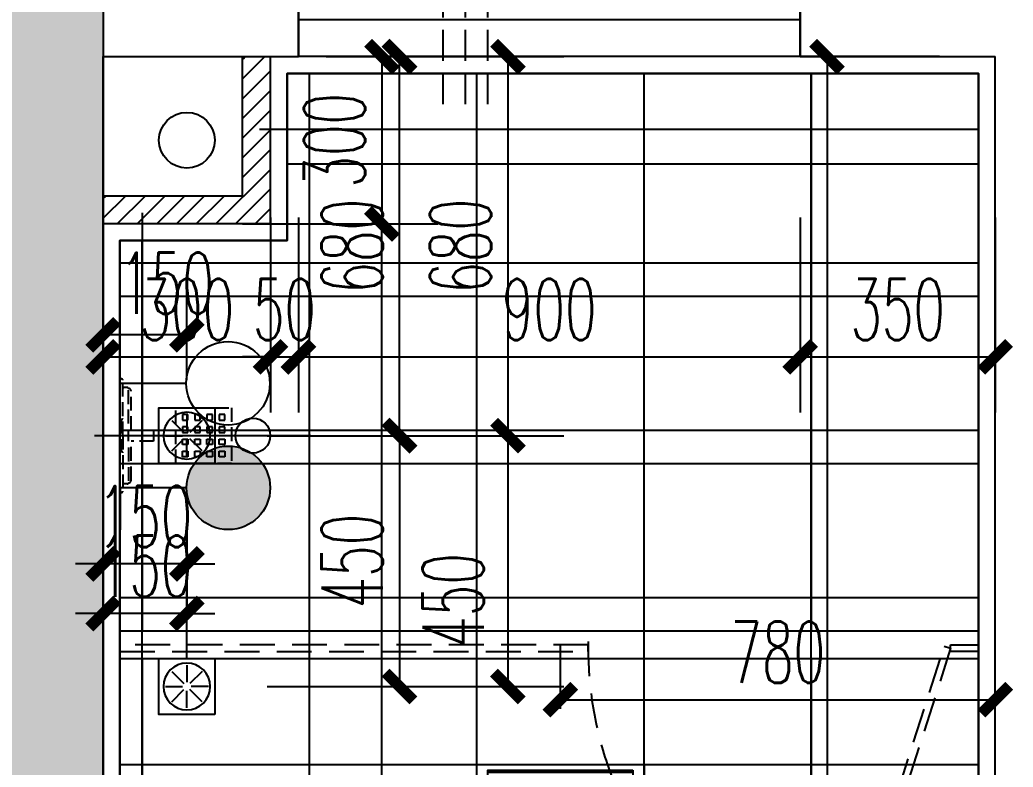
# Model space of a CAD drawing. Extents: x 184967 to 628822, y -100826 to 121332.
# Drawn here: x 206118 to 207899, y -18191 to -16850 of the extents above; entities that cross this region are included whole.
import ezdxf

# ---------------------------------------------------------------- set-up
doc = ezdxf.new("R2010")
doc.units = 0
doc.header["$MEASUREMENT"] = 0
doc.linetypes.add('DASH', pattern=[0.35, 0.25, -0.1])
doc.linetypes.add('DASHED2', pattern=[0.375, 0.25, -0.125])
for name, color, linetype in [('0-地面', 251, 'Continuous'), ('0-天花造型', 55, 'Continuous'), ('0-完成面', 47, 'Continuous'), ('0-标注', 83, 'Continuous'), ('E03-给排水', 6, 'Continuous'), ('P10-活动家具', 55, 'DASH'), ('PUB_HATCH', 7, 'Continuous'), ('T05-天花灯具', 51, 'Continuous'), ('VPIPE-污水', 2, 'DASH'), ('WALL', 145, 'Continuous'), ('WINDOW', 141, 'Continuous'), ('地漏', 6, 'Continuous'), ('定位标注', 2, 'Continuous'), ('新砌', 8, 'Continuous'), ('空调', 8, 'Continuous')]:
    doc.layers.add(name, color=color, linetype=linetype)
doc.styles.add('尺寸标注', font='txt.shx', dxfattribs={"width": 0.6, "height": 110})
doc.dimstyles.new('1-50', dxfattribs={"dimscale": 50, "dimtxt": 110, "dimasz": 1, "dimexe": 2, "dimexo": 2, "dimgap": 0.6, "dimtad": 1, "dimdec": 0, "dimrnd": 5, "dimtxsty": '尺寸标注', "dimblk": 'ARCHTICK', "dimcen": 2.5, "dimclrd": 251, "dimclre": 251, "dimclrt": 50, "dimadec": 0, "dimazin": 0, "dimtfac": 1, "dimtdec": 0, "dimtix": 1, "dimtmove": 2, "dimatfit": 3, "dimldrblk": 'DOT', "dimfxl": 0, "dimarcsym": 0})

# ---------------------------------------------------------------- blocks, each defined once
blk = doc.blocks.new('A$C76680096')
at = {"color": 250, "ltscale": 10}
for p, q in [((22.8, 77.2), (44.4, 55.6)), ((50, 88.5), (50, 58)), ((77.2, 77.2), (55.6, 55.6)), ((11.5, 50), (42, 50)), ((22.8, 22.8), (44.4, 44.4)), ((50, 11.5), (50, 42)), ((77.2, 22.8), (55.6, 44.4)), ((88.5, 50), (58, 50))]:
    blk.add_line(p, q, dxfattribs=at)
blk.add_lwpolyline([(0, 0), (100, 0), (100, 100), (0, 100)], close=True)
blk.add_circle((50, 50), 42)
blk = doc.blocks.new('dfgdf')
at = {"linetype": 'DASH', "ltscale": 100}
for p, q in [((78687.7, 2714.9), (78707.7, 2714.9)), ((78687.7, 2674.9), (78687.7, 2714.9)), ((78707.7, 2714.9), (78707.7, 2674.9)), ((78687.7, 2674.9), (78617.7, 2674.9)), ((78777.7, 2674.9), (78707.7, 2674.9)), ((78595.9, 2657.9), (78595.9, 2656.9)), ((78697.5, 2659.9), (78597.5, 2659.9)), ((78618.5, 2654.9), (78597.5, 2654.9)), ((78611.1, 2667.9), (78611.1, 2661.9)), ((78612.7, 2669.9), (78612.7, 2669.9)), ((78618.5, 2654.9), (78666.7, 2654.9)), ((78668.7, 2657.9), (78668.7, 2656.9)), ((78697.5, 2659.9), (78797.5, 2659.9)), ((78726.3, 2657.9), (78726.3, 2656.9)), ((78776.5, 2654.9), (78728.3, 2654.9)), ((78776.5, 2654.9), (78797.5, 2654.9)), ((78782.7, 2669.9), (78782.7, 2669.9)), ((78784.3, 2667.9), (78784.3, 2661.9)), ((78799.5, 2657.9), (78799.5, 2656.9))]:
    blk.add_line(p, q, dxfattribs=at)
at = {"color": 250, "linetype": 'DASH', "ltscale": 100}
for p, q in [((78676, 2669.9), (78612.7, 2669.9)), ((78707.7, 2669.9), (78687.7, 2669.9)), ((78718.9, 2669.9), (78782.3, 2669.9))]:
    blk.add_line(p, q, dxfattribs=at)
at = {"color": 251, "linetype": 'DASH', "ltscale": 100}
blk.add_line((78668.7, 2656.9), (78726.3, 2656.9), dxfattribs=at)
at = {"linetype": 'DASH', "ltscale": 100}
blk.add_lwpolyline([(78747.7, 2754.9), (78647.7, 2754.9), (78647.7, 2854.9), (78747.7, 2854.9)], close=True, dxfattribs=at)
at = {"color": 250, "linetype": 'DASH', "ltscale": 100}
for points in [[(78659.7, 2832.9), (78669.7, 2832.9), (78669.7, 2842.9), (78659.7, 2842.9)], [(78681.7, 2832.9), (78691.7, 2832.9), (78691.7, 2842.9), (78681.7, 2842.9)], [(78713.7, 2832.9), (78703.7, 2832.9), (78703.7, 2842.9), (78713.7, 2842.9)], [(78735.7, 2832.9), (78725.7, 2832.9), (78725.7, 2842.9), (78735.7, 2842.9)], [(78659.7, 2810.9), (78669.7, 2810.9), (78669.7, 2820.9), (78659.7, 2820.9)], [(78681.7, 2810.9), (78691.7, 2810.9), (78691.7, 2820.9), (78681.7, 2820.9)], [(78713.7, 2810.9), (78703.7, 2810.9), (78703.7, 2820.9), (78713.7, 2820.9)], [(78735.7, 2810.9), (78725.7, 2810.9), (78725.7, 2820.9), (78735.7, 2820.9)], [(78659.7, 2788.9), (78669.7, 2788.9), (78669.7, 2798.9), (78659.7, 2798.9)], [(78681.7, 2788.9), (78691.7, 2788.9), (78691.7, 2798.9), (78681.7, 2798.9)], [(78713.7, 2788.9), (78703.7, 2788.9), (78703.7, 2798.9), (78713.7, 2798.9)], [(78735.7, 2788.9), (78725.7, 2788.9), (78725.7, 2798.9), (78735.7, 2798.9)], [(78659.7, 2766.9), (78669.7, 2766.9), (78669.7, 2776.9), (78659.7, 2776.9)], [(78681.7, 2766.9), (78691.7, 2766.9), (78691.7, 2776.9), (78681.7, 2776.9)], [(78713.7, 2766.9), (78703.7, 2766.9), (78703.7, 2776.9), (78713.7, 2776.9)], [(78735.7, 2766.9), (78725.7, 2766.9), (78725.7, 2776.9), (78735.7, 2776.9)]]:
    blk.add_lwpolyline(points, close=True, dxfattribs=at)
at = {"linetype": 'DASH', "ltscale": 100}
for centre, radius, start, end in [((78617.7, 2669.9), 5, 90, 180), ((78617.7, 2669.9), 5, 90, 180), ((78777.7, 2669.9), 5, 0, 90), ((78597.9, 2657.9), 2, 90, 180), ((78597.9, 2656.9), 2, 180, 270), ((78613.1, 2667.9), 2, 90, 180), ((78613.1, 2661.9), 2, 180, 270), ((78666.7, 2657.9), 2, 0, 90), ((78666.7, 2656.9), 2, 270, 0), ((78728.3, 2657.9), 2, 90, 180), ((78728.3, 2656.9), 2, 180, 270), ((78782.3, 2667.9), 2, 0, 90), ((78782.3, 2661.9), 2, 270, 0), ((78797.5, 2657.9), 2, 0, 90), ((78797.5, 2656.9), 2, 270, 0)]:
    blk.add_arc(centre, radius, start, end, dxfattribs=at)
blk = doc.blocks.new('A$C43321564')
for p, q in [((75, 118.8), (75, 0)), ((0, 0), (150, 0))]:
    blk.add_line(p, q)
blk.add_circle((75, 193.8), 75)
blk = doc.blocks.new('A$C6CA43689')
h = blk.add_hatch(color=256)
edge = h.paths.add_edge_path()
edge.add_arc((75, 194.4), 75, 0, 360)
for p, q in [((75, 119.4), (75, 0.6)), ((0, 0), (150, 0))]:
    blk.add_line(p, q)
blk.add_circle((75, 194.4), 75)
blk = doc.blocks.new('A$C2E884EA9')
at = {"layer": 'E03-给排水'}
blk.add_circle((-14.9, 75, 0), 25, dxfattribs=at)
blk = doc.blocks.new('A$C774C2B48')
at = {"layer": 'T05-天花灯具', "color": 6}
for p, q in [((36.6, 120, 0), (36.6, 150, 0)), ((0, 135, 0), (310.4, 135, 0))]:
    blk.add_line(p, q, dxfattribs=at)
at = {"layer": 'E03-给排水', "xscale": 0.8000000000465661, "yscale": 0.8000000000465661, "zscale": 0.8000000000465661, "rotation": 270}
for name, p in [('A$C43321564', (36.6, 270, 0)), ('A$C6CA43689', (36.6, 120, 0))]:
    blk.add_blockref(name, p, dxfattribs=at)
at = {"layer": 'E03-给排水', "linetype": 'DASH', "ltscale": 50}
blk.add_blockref('A$C2E884EA9', (242.2, 60, 0), dxfattribs=at)
blk = doc.blocks.new('_ArchTick')
at = {"color": 0, "linetype": 'ByBlock', "const_width": 0.4}
blk.add_lwpolyline([(-0.5, -0.5), (0.5, 0.5)], dxfattribs=at)
blk = doc.blocks.new('*D102')
at = {"layer": 'Defpoints', "color": 0, "transparency": 16777216}
for p in [(206617.2, -16916.4), (206617.2, -17596.4), (206993.1, -17596.4)]:
    blk.add_point(p, dxfattribs=at)
at = {"layer": 'E03-给排水', "color": 251, "lineweight": -2, "transparency": 16777216}
for p, q in [((206717.2, -16916.4), (207093.1, -16916.4)), ((206993.1, -16916.4), (206993.1, -17596.4)), ((206717.2, -17596.4), (207093.1, -17596.4))]:
    blk.add_line(p, q, dxfattribs=at)
at = {"layer": 'E03-给排水', "color": 251, "lineweight": -2, "transparency": 16777216, "xscale": 50, "yscale": 50, "zscale": 50}
for p, rotation in [((206993.1, -16916.4), 90), ((206993.1, -17596.4), 270)]:
    blk.add_blockref('_ArchTick', p, dxfattribs=dict(at, rotation=rotation))
at = {"layer": 'E03-给排水', "color": 50, "transparency": 16777216, "insert": (206908.1, -17256.4), "char_height": 110, "attachment_point": 5, "rotation": 90, "style": '尺寸标注'}
blk.add_mtext('680', dxfattribs=at)
blk = doc.blocks.new('_Dot')
at = {"color": 0, "linetype": 'ByBlock', "lineweight": -2}
blk.add_line((-0.5, 0), (-1, 0), dxfattribs=at)
at = {"color": 0, "linetype": 'ByBlock', "const_width": 0.5}
blk.add_lwpolyline([(-0.25, 0, 1), (0.25, 0, 1)], format="xyb", close=True, dxfattribs=at)
blk = doc.blocks.new('*D103')
at = {"layer": 'Defpoints', "color": 0, "transparency": 16777216}
for p in [(206461.2, -17596.4), (206461.2, -18046.4), (206993.1, -18046.4)]:
    blk.add_point(p, dxfattribs=at)
at = {"layer": 'E03-给排水', "color": 251, "lineweight": -2, "transparency": 16777216}
for p, q in [((206561.2, -17596.4), (207093.1, -17596.4)), ((206993.1, -17596.4), (206993.1, -18046.4)), ((206561.2, -18046.4), (207093.1, -18046.4))]:
    blk.add_line(p, q, dxfattribs=at)
at = {"layer": 'E03-给排水', "color": 251, "lineweight": -2, "transparency": 16777216, "xscale": 50, "yscale": 50, "zscale": 50}
for p, rotation in [((206993.1, -17596.4), 90), ((206993.1, -18046.4), 270)]:
    blk.add_blockref('_ArchTick', p, dxfattribs=dict(at, rotation=rotation))
at = {"layer": 'E03-给排水', "color": 50, "transparency": 16777216, "insert": (206894.6, -17892), "char_height": 110, "attachment_point": 5, "rotation": 90, "style": '尺寸标注'}
blk.add_mtext('450', dxfattribs=at)
blk = doc.blocks.new('*U35')
at = {"color": 251, "linetype": 'DASH', "ltscale": 222}
blk.add_wipeout([(314457.6, -12724.7), (314457.6, -12434.7), (314377.6, -12434.7), (314377.6, -12724.7)], dxfattribs=at).dxf.layer = '空调'
at = {"layer": '空调', "color": 251, "linetype": 'DASH', "ltscale": 222}
for p, q in [((314377.6, -12839.7), (314377.6, -12319.7)), ((314457.6, -12839.7), (314457.6, -12319.7))]:
    blk.add_line(p, q, dxfattribs=at)
at = {"layer": '空调', "color": 250, "linetype": 'DASH', "ltscale": 222}
blk.add_line((314417.6, -12839.7), (314417.6, -12319.7), dxfattribs=at)
blk = doc.blocks.new('A$C780235B2')
at = {"layer": 'T05-天花灯具', "lineweight": -2}
h = blk.add_hatch(dxfattribs=at)
h.set_pattern_fill('AR-RROOF', color=250, scale=100, angle=45, style=0)
h.set_pattern_definition([(45, (20, 20), (84.853, 226.274), [1500, -200, 500, -100]), (45, (78.69, 149.4), (-164.76, 23.33), [300, -33, 600, -75]), (45, (-4.75, 115.46), (320.32, 415.072), [800, -140, 400, -100])])
h.paths.add_polyline_path([(150, 280), (20, 280), (20, 20), (150, 20)])
h = blk.add_hatch(dxfattribs=at)
h.set_pattern_fill('_USER', color=250, scale=15, angle=90, style=0, pattern_type=0)
h.set_pattern_definition([(90, (160, 20), (-15, 9e-16), [])])
h.paths.add_polyline_path([(290, 280), (160, 280), (160, 20), (290, 20)])
blk.add_lwpolyline([(0, 300), (300, 300), (300, 0), (0, 0)], close=True, dxfattribs=at)
at = {"layer": 'T05-天花灯具', "color": 8, "lineweight": -2}
for points in [[(290, 20), (20, 20), (20, 280), (290, 280)], [(160, 20), (150, 20), (150, 280), (160, 280)]]:
    blk.add_lwpolyline(points, close=True, dxfattribs=at)
blk = doc.blocks.new('*D237')
at = {"layer": 'Defpoints', "color": 0, "transparency": 16777216}
for p in [(206267.2, -17415.5), (206267.2, -17596.4), (206417.2, -17596.4)]:
    blk.add_point(p, dxfattribs=at)
at = {"layer": 'E03-给排水', "color": 251, "lineweight": -2, "transparency": 16777216}
for p, q in [((206267.2, -17496.4), (206267.2, -17315.5)), ((206417.2, -17496.4), (206417.2, -17315.5)), ((206417.2, -17415.5), (206267.2, -17415.5))]:
    blk.add_line(p, q, dxfattribs=at)
at = {"layer": 'E03-给排水', "color": 251, "lineweight": -2, "transparency": 16777216, "xscale": 50, "yscale": 50, "zscale": 50, "rotation": 180}
blk.add_blockref('_ArchTick', (206267.2, -17415.5), dxfattribs=at)
at = {"layer": 'E03-给排水', "color": 251, "lineweight": -2, "transparency": 16777216, "xscale": 50, "yscale": 50, "zscale": 50}
blk.add_blockref('_ArchTick', (206417.2, -17415.5), dxfattribs=at)
at = {"layer": 'E03-给排水', "color": 50, "transparency": 16777216, "insert": (206380.6, -17323), "char_height": 110, "attachment_point": 5, "style": '尺寸标注'}
blk.add_mtext('150', dxfattribs=at)
blk = doc.blocks.new('*D239')
at = {"layer": 'Defpoints', "color": 0, "transparency": 16777216}
for p in [(206267.2, -17915.5), (206267.2, -18096.4), (206417.2, -18096.4)]:
    blk.add_point(p, dxfattribs=at)
at = {"layer": 'E03-给排水', "color": 251, "lineweight": -2, "transparency": 16777216}
for p, q in [((206267.2, -17996.4), (206267.2, -17815.5)), ((206417.2, -17996.4), (206417.2, -17815.5)), ((206267.2, -17915.5), (206217.2, -17915.5)), ((206417.2, -17915.5), (206267.2, -17915.5)), ((206417.2, -17915.5), (206467.2, -17915.5))]:
    blk.add_line(p, q, dxfattribs=at)
at = {"layer": 'E03-给排水', "color": 251, "lineweight": -2, "transparency": 16777216, "xscale": 50, "yscale": 50, "zscale": 50}
blk.add_blockref('_ArchTick', (206267.2, -17915.5), dxfattribs=at)
at = {"layer": 'E03-给排水', "color": 251, "lineweight": -2, "transparency": 16777216, "xscale": 50, "yscale": 50, "zscale": 50, "rotation": 180}
blk.add_blockref('_ArchTick', (206417.2, -17915.5), dxfattribs=at)
at = {"layer": 'E03-给排水', "color": 50, "transparency": 16777216, "insert": (206342.2, -17830.5), "char_height": 110, "attachment_point": 5, "style": '尺寸标注'}
blk.add_mtext('150', dxfattribs=at)
blk = doc.blocks.new('$WINLIB2D$00000001')
at = {"color": 0}
for points in [[(-0.5, 0.5), (-0.5, -0.5)], [(-0.5, 0.5), (0.5, 0.5)], [(0.5, -0.5), (0.5, 0.5)], [(0.5, 0.1667), (-0.5, 0.1667)], [(0.5, -0.1667), (-0.5, -0.1667)], [(-0.5, -0.5), (0.5, -0.5)]]:
    blk.add_lwpolyline(points, dxfattribs=at)
blk = doc.blocks.new('*D277')
at = {"layer": 'Defpoints', "color": 0, "linetype": 'ByBlock', "transparency": 16777216}
for p in [(206267.2, -17166.4), (206567.2, -17166.4), (206567.2, -17455)]:
    blk.add_point(p, dxfattribs=at)
at = {"layer": '定位标注', "color": 251, "linetype": 'ByBlock', "lineweight": -2, "transparency": 16777216}
for p, q in [((206267.2, -17266.4), (206267.2, -17555)), ((206567.2, -17266.4), (206567.2, -17555)), ((206267.2, -17455), (206567.2, -17455))]:
    blk.add_line(p, q, dxfattribs=at)
at = {"layer": '定位标注', "color": 251, "linetype": 'ByBlock', "lineweight": -2, "transparency": 16777216, "xscale": 50, "yscale": 50, "zscale": 50, "rotation": 180}
blk.add_blockref('_ArchTick', (206267.2, -17455), dxfattribs=at)
at = {"layer": '定位标注', "color": 251, "linetype": 'ByBlock', "lineweight": -2, "transparency": 16777216, "xscale": 50, "yscale": 50, "zscale": 50}
blk.add_blockref('_ArchTick', (206567.2, -17455), dxfattribs=at)
at = {"layer": '定位标注', "color": 50, "linetype": 'ByBlock', "transparency": 16777216, "insert": (206417.2, -17370), "char_height": 110, "attachment_point": 5, "style": '尺寸标注'}
blk.add_mtext('300', dxfattribs=at)
blk = doc.blocks.new('*D278')
at = {"layer": 'Defpoints', "color": 0, "linetype": 'ByBlock', "transparency": 16777216}
for p in [(206567.2, -16916.4), (206567.2, -17216.4), (206767.1, -17216.4)]:
    blk.add_point(p, dxfattribs=at)
at = {"layer": '定位标注', "color": 251, "linetype": 'ByBlock', "lineweight": -2, "transparency": 16777216}
for p, q in [((206667.2, -16916.4), (206867.1, -16916.4)), ((206767.1, -16916.4), (206767.1, -17216.4)), ((206667.2, -17216.4), (206867.1, -17216.4))]:
    blk.add_line(p, q, dxfattribs=at)
at = {"layer": '定位标注', "color": 251, "linetype": 'ByBlock', "lineweight": -2, "transparency": 16777216, "xscale": 50, "yscale": 50, "zscale": 50}
for p, rotation in [((206767.1, -16916.4), 90), ((206767.1, -17216.4), 270)]:
    blk.add_blockref('_ArchTick', p, dxfattribs=dict(at, rotation=rotation))
at = {"layer": '定位标注', "color": 50, "linetype": 'ByBlock', "transparency": 16777216, "insert": (206682.1, -17066.4), "char_height": 110, "attachment_point": 5, "rotation": 90, "style": '尺寸标注'}
blk.add_mtext('300', dxfattribs=at)
blk = doc.blocks.new('*D300')
at = {"layer": '0-地面', "color": 251, "lineweight": -2, "transparency": 16777216}
for p, q in [((206667.2, -16916.4), (206898.6, -16916.4)), ((206798.6, -17596.4), (206798.6, -16916.4)), ((206567.2, -17596.4), (206898.6, -17596.4))]:
    blk.add_line(p, q, dxfattribs=at)
at = {"layer": 'Defpoints', "color": 0, "linetype": 'ByBlock', "transparency": 16777216}
for p in [(206567.2, -16916.4), (206798.6, -16916.4), (206467.2, -17596.4)]:
    blk.add_point(p, dxfattribs=at)
at = {"layer": '0-地面', "color": 251, "linetype": 'ByBlock', "lineweight": -2, "transparency": 16777216, "xscale": 50, "yscale": 50, "zscale": 50}
for p, rotation in [((206798.6, -16916.4), 90), ((206798.6, -17596.4), 270)]:
    blk.add_blockref('_ArchTick', p, dxfattribs=dict(at, rotation=rotation))
at = {"layer": '0-地面', "color": 50, "linetype": 'ByBlock', "transparency": 16777216, "insert": (206713.6, -17256.4), "char_height": 110, "attachment_point": 5, "rotation": 90, "style": '尺寸标注'}
blk.add_mtext('680', dxfattribs=at)
blk = doc.blocks.new('*D301')
at = {"layer": '0-地面', "color": 251, "lineweight": -2, "transparency": 16777216}
for p, q in [((206567.2, -17596.4), (206898.6, -17596.4)), ((206798.6, -17596.4), (206798.6, -18046.4)), ((206567.2, -18046.4), (206898.6, -18046.4))]:
    blk.add_line(p, q, dxfattribs=at)
at = {"layer": 'Defpoints', "color": 0, "linetype": 'ByBlock', "transparency": 16777216}
for p in [(206467.2, -17596.4), (206467.2, -18046.4), (206798.6, -18046.4)]:
    blk.add_point(p, dxfattribs=at)
at = {"layer": '0-地面', "color": 251, "linetype": 'ByBlock', "lineweight": -2, "transparency": 16777216, "xscale": 50, "yscale": 50, "zscale": 50}
for p, rotation in [((206798.6, -17596.4), 90), ((206798.6, -18046.4), 270)]:
    blk.add_blockref('_ArchTick', p, dxfattribs=dict(at, rotation=rotation))
at = {"layer": '0-地面', "color": 50, "linetype": 'ByBlock', "transparency": 16777216, "insert": (206713.6, -17821.4), "char_height": 110, "attachment_point": 5, "rotation": 90, "style": '尺寸标注'}
blk.add_mtext('450', dxfattribs=at)
blk = doc.blocks.new('*D305')
at = {"layer": '0-地面', "color": 251, "lineweight": -2, "transparency": 16777216}
for p, q in [((206267.2, -17746.4), (206267.2, -17926.5)), ((206417.2, -17746.4), (206417.2, -17926.5)), ((206267.2, -17826.5), (206217.2, -17826.5)), ((206417.2, -17826.5), (206267.2, -17826.5)), ((206417.2, -17826.5), (206467.2, -17826.5))]:
    blk.add_line(p, q, dxfattribs=at)
at = {"layer": 'Defpoints', "color": 0, "linetype": 'ByBlock', "transparency": 16777216}
for p in [(206267.2, -17646.4), (206417.2, -17646.4), (206267.2, -17826.5)]:
    blk.add_point(p, dxfattribs=at)
at = {"layer": '0-地面', "color": 251, "linetype": 'ByBlock', "lineweight": -2, "transparency": 16777216, "xscale": 50, "yscale": 50, "zscale": 50}
blk.add_blockref('_ArchTick', (206267.2, -17826.5), dxfattribs=at)
at = {"layer": '0-地面', "color": 251, "linetype": 'ByBlock', "lineweight": -2, "transparency": 16777216, "xscale": 50, "yscale": 50, "zscale": 50, "rotation": 180}
blk.add_blockref('_ArchTick', (206417.2, -17826.5), dxfattribs=at)
at = {"layer": '0-地面', "color": 50, "linetype": 'ByBlock', "transparency": 16777216, "insert": (206342.2, -17741.5), "char_height": 110, "attachment_point": 5, "style": '尺寸标注'}
blk.add_mtext('150', dxfattribs=at)
blk = doc.blocks.new('*D316')
at = {"layer": '0-标注', "color": 251, "linetype": 'ByBlock', "lineweight": -2, "transparency": 16777216}
for p, q in [((207087.2, -18086.4), (207087.2, -17970)), ((207867.2, -18086.4), (207867.2, -17970)), ((207087.2, -18070), (207867.2, -18070))]:
    blk.add_line(p, q, dxfattribs=at)
at = {"layer": 'Defpoints', "color": 0, "linetype": 'ByBlock', "transparency": 16777216}
for p in [(207867.2, -18070), (207087.2, -18186.4), (207867.2, -18186.4)]:
    blk.add_point(p, dxfattribs=at)
at = {"layer": '0-标注', "color": 251, "linetype": 'ByBlock', "lineweight": -2, "transparency": 16777216, "xscale": 50, "yscale": 50, "zscale": 50, "rotation": 180}
blk.add_blockref('_ArchTick', (207087.2, -18070), dxfattribs=at)
at = {"layer": '0-标注', "color": 251, "linetype": 'ByBlock', "lineweight": -2, "transparency": 16777216, "xscale": 50, "yscale": 50, "zscale": 50}
blk.add_blockref('_ArchTick', (207867.2, -18070), dxfattribs=at)
at = {"layer": '0-标注', "color": 50, "linetype": 'ByBlock', "transparency": 16777216, "insert": (207477.2, -17985), "char_height": 110, "attachment_point": 5, "style": '尺寸标注'}
blk.add_mtext('780', dxfattribs=at)
blk = doc.blocks.new('*D327')
at = {"layer": 'Defpoints', "color": 0, "linetype": 'ByBlock', "transparency": 16777216}
for p in [(206567.2, -16916.4), (206617.2, -16916.4), (206617.2, -17455)]:
    blk.add_point(p, dxfattribs=at)
at = {"layer": '定位标注', "color": 251, "lineweight": -2, "transparency": 16777216}
for p, q in [((206567.2, -17205), (206567.2, -17555)), ((206617.2, -17205), (206617.2, -17555)), ((206567.2, -17455), (206517.2, -17455)), ((206567.2, -17455), (206617.2, -17455)), ((206617.2, -17455), (206667.2, -17455))]:
    blk.add_line(p, q, dxfattribs=at)
at = {"layer": '定位标注', "color": 251, "linetype": 'ByBlock', "lineweight": -2, "transparency": 16777216, "xscale": 50, "yscale": 50, "zscale": 50}
blk.add_blockref('_ArchTick', (206567.2, -17455), dxfattribs=at)
at = {"layer": '定位标注', "color": 251, "linetype": 'ByBlock', "lineweight": -2, "transparency": 16777216, "xscale": 50, "yscale": 50, "zscale": 50, "rotation": 180}
blk.add_blockref('_ArchTick', (206617.2, -17455), dxfattribs=at)
at = {"layer": '定位标注', "color": 50, "linetype": 'ByBlock', "transparency": 16777216, "insert": (206592.2, -17370), "char_height": 110, "attachment_point": 5, "style": '尺寸标注'}
blk.add_mtext('50', dxfattribs=at)
blk = doc.blocks.new('*D328')
at = {"layer": 'Defpoints', "color": 0, "linetype": 'ByBlock', "transparency": 16777216}
for p in [(206617.2, -16916.4), (207517.2, -16916.4), (207517.2, -17455)]:
    blk.add_point(p, dxfattribs=at)
at = {"layer": '定位标注', "color": 251, "lineweight": -2, "transparency": 16777216}
for p, q in [((206617.2, -17205), (206617.2, -17555)), ((207517.2, -17205), (207517.2, -17555)), ((206617.2, -17455), (207517.2, -17455))]:
    blk.add_line(p, q, dxfattribs=at)
at = {"layer": '定位标注', "color": 251, "linetype": 'ByBlock', "lineweight": -2, "transparency": 16777216, "xscale": 50, "yscale": 50, "zscale": 50, "rotation": 180}
blk.add_blockref('_ArchTick', (206617.2, -17455), dxfattribs=at)
at = {"layer": '定位标注', "color": 251, "linetype": 'ByBlock', "lineweight": -2, "transparency": 16777216, "xscale": 50, "yscale": 50, "zscale": 50}
blk.add_blockref('_ArchTick', (207517.2, -17455), dxfattribs=at)
at = {"layer": '定位标注', "color": 50, "linetype": 'ByBlock', "transparency": 16777216, "insert": (207067.2, -17370), "char_height": 110, "attachment_point": 5, "style": '尺寸标注'}
blk.add_mtext('900', dxfattribs=at)
blk = doc.blocks.new('*D329')
at = {"layer": 'Defpoints', "color": 0, "linetype": 'ByBlock', "transparency": 16777216}
for p in [(207517.2, -16916.4), (207867.2, -16916.4), (207867.2, -17455)]:
    blk.add_point(p, dxfattribs=at)
at = {"layer": '定位标注', "color": 251, "lineweight": -2, "transparency": 16777216}
for p, q in [((207517.2, -17205), (207517.2, -17555)), ((207867.2, -17205), (207867.2, -17555)), ((207517.2, -17455), (207867.2, -17455))]:
    blk.add_line(p, q, dxfattribs=at)
at = {"layer": '定位标注', "color": 251, "linetype": 'ByBlock', "lineweight": -2, "transparency": 16777216, "xscale": 50, "yscale": 50, "zscale": 50, "rotation": 180}
blk.add_blockref('_ArchTick', (207517.2, -17455), dxfattribs=at)
at = {"layer": '定位标注', "color": 251, "linetype": 'ByBlock', "lineweight": -2, "transparency": 16777216, "xscale": 50, "yscale": 50, "zscale": 50}
blk.add_blockref('_ArchTick', (207867.2, -17455), dxfattribs=at)
at = {"layer": '定位标注', "color": 50, "linetype": 'ByBlock', "transparency": 16777216, "insert": (207692.2, -17370), "char_height": 110, "attachment_point": 5, "style": '尺寸标注'}
blk.add_mtext('350', dxfattribs=at)
blk = doc.blocks.new('*D330')
at = {"layer": 'Defpoints', "color": 0, "linetype": 'ByBlock', "transparency": 16777216}
for p in [(207867.2, -16916.4), (207565.6, -20016.4), (207867.2, -20016.4)]:
    blk.add_point(p, dxfattribs=at)
at = {"layer": '定位标注', "color": 251, "lineweight": -2, "transparency": 16777216}
for p, q in [((207767.2, -16916.4), (207465.6, -16916.4)), ((207565.6, -16916.4), (207565.6, -20016.4)), ((207767.2, -20016.4), (207465.6, -20016.4))]:
    blk.add_line(p, q, dxfattribs=at)
at = {"layer": '定位标注', "color": 251, "linetype": 'ByBlock', "lineweight": -2, "transparency": 16777216, "xscale": 50, "yscale": 50, "zscale": 50}
for p, rotation in [((207565.6, -16916.4), 90), ((207565.6, -20016.4), 270)]:
    blk.add_blockref('_ArchTick', p, dxfattribs=dict(at, rotation=rotation))
at = {"layer": '定位标注', "color": 50, "linetype": 'ByBlock', "transparency": 16777216, "insert": (207480.6, -18466.4), "char_height": 110, "attachment_point": 5, "rotation": 90, "style": '尺寸标注'}
blk.add_mtext('3100', dxfattribs=at)
blk = doc.blocks.new('*D334')
at = {"layer": 'Defpoints', "color": 0, "linetype": 'ByBlock', "transparency": 16777216}
for p in [(206267.2, -17216.4), (206767.1, -17216.4), (206267.2, -20016.4)]:
    blk.add_point(p, dxfattribs=at)
at = {"layer": '定位标注', "color": 251, "lineweight": -2, "transparency": 16777216}
for p, q in [((206517.1, -17216.4), (206867.1, -17216.4)), ((206767.1, -20016.4), (206767.1, -17216.4)), ((206517.1, -20016.4), (206867.1, -20016.4))]:
    blk.add_line(p, q, dxfattribs=at)
at = {"layer": '定位标注', "color": 251, "linetype": 'ByBlock', "lineweight": -2, "transparency": 16777216, "xscale": 50, "yscale": 50, "zscale": 50}
for p, rotation in [((206767.1, -17216.4), 90), ((206767.1, -20016.4), 270)]:
    blk.add_blockref('_ArchTick', p, dxfattribs=dict(at, rotation=rotation))
at = {"layer": '定位标注', "color": 50, "linetype": 'ByBlock', "transparency": 16777216, "insert": (206682.1, -18616.4), "char_height": 110, "attachment_point": 5, "rotation": 90, "style": '尺寸标注'}
blk.add_mtext('2800', dxfattribs=at)

msp = doc.modelspace()

# ---------------------------------------------------------------- hatches: boundary and pattern name
at = {"layer": '0-地面', "linetype": 'ByBlock'}
h = msp.add_hatch(dxfattribs=at)
h.set_pattern_fill('_USER', color=250, scale=300, style=0, double=1, pattern_type=0)
h.set_pattern_definition([(0, (207837.23, -19986.43), (0, 300), []), (90, (207837.23, -19986.43), (-300, 2e-14), [])])
h.paths.add_polyline_path([(206297.2, -17996.4), (207837.2, -17996.4), (207837.2, -19986.4), (206297.2, -19986.4)])
at = {"layer": 'PUB_HATCH'}
h = msp.add_hatch(color=8, dxfattribs=at)
h.dxf.hatch_style = 1
h.paths.add_polyline_path([(205417.2, -15816.4), (206267.2, -15816.4), (206267.2, -18716.4), (206067.2, -18716.4), (206067.2, -16016.4), (205417.2, -16016.4)])
at = {"layer": '新砌', "ltscale": 0.1}
h = msp.add_hatch(dxfattribs=at)
h.set_pattern_fill('ANSI31', color=8, scale=200)
h.set_pattern_definition([(45, (-76940.852, 0), (-17.6776695, 17.6776695), [])])
h.paths.add_polyline_path([(206267.2, -17166.4), (206516.4, -17166.4), (206518.1, -16916.4), (206567.8, -16916.4), (206566.6, -17216.4), (206267.8, -17216.4)])

# ---------------------------------------------------------------- linework, layer by layer
at = {"layer": '0-地面', "color": 55, "ltscale": 0.1}
for p, q in [((206297.2, -17946.4), (207837.2, -17946.4)), ((206297.2, -17996.4), (207837.2, -17996.4))]:
    msp.add_line(p, q, dxfattribs=at)
at = {"layer": '0-天花造型', "color": 8, "linetype": 'ByBlock'}
for p, q in [((206637.2, -19986.4), (206637.2, -16946.4)), ((206937.2, -19986.4), (206937.2, -16946.4)), ((207237.2, -19986.4), (207237.2, -16946.4)), ((207537.2, -19986.4), (207537.2, -16946.4)), ((206597.2, -17108.4), (207837.2, -17108.4)), ((206337.2, -19986.4), (206337.2, -17246.4)), ((206297.2, -17286.4), (207837.2, -17286.4)), ((206297.2, -17586.4), (207837.2, -17586.4)), ((206297.2, -17886.4), (207837.2, -17886.4)), ((206297.2, -18186.4), (207837.2, -18186.4))]:
    msp.add_line(p, q, dxfattribs=at)
at = {"layer": '0-天花造型', "linetype": 'ByBlock'}
msp.add_lwpolyline([(206297.2, -17246.4), (206297.2, -19986.4), (207837.2, -19986.4), (207837.2, -16946.4), (206597.2, -16946.4), (206597.2, -17246.4)], close=True, dxfattribs=at)
at = {"layer": '0-完成面'}
msp.add_lwpolyline([(206967.2, -19986.4), (206297.2, -19986.4), (206297.2, -17246.4), (206597.2, -17246.4), (206597.2, -16946.4), (207837.2, -16946.4), (207837.2, -19986.4), (207767.2, -19986.4)], dxfattribs=at)
at = {"layer": 'P10-活动家具', "linetype": 'DASHED2', "ltscale": 250}
for p, q in [((206297.2, -17946.4), (207837.2, -17946.4)), ((206297.2, -17996.4), (207837.2, -17996.4))]:
    msp.add_line(p, q, dxfattribs=at)
at = {"layer": 'P10-活动家具', "color": 8, "linetype": 'DASHED2', "ltscale": 250}
for points in [[(207137.2, -17983.4), (207137.2, -17971.4), (206297.2, -17971.4), (206297.2, -17983.4)], [(207787.2, -17977.4), (207589.8, -18596.7), (207578.4, -18593.1), (207775.8, -17973.8)], [(207787.2, -17971.4), (207837.2, -17971.4), (207837.2, -17983.4), (207787.2, -17983.4)]]:
    msp.add_lwpolyline(points, close=True, dxfattribs=at)
msp.add_arc((207786.9, -17977.6), 649.8, 178.9296, 252.3447, dxfattribs=at)
at = {"layer": 'VPIPE-污水', "linetype": 'Continuous'}
msp.add_circle((206417.2, -17066.4), 50, dxfattribs=at)
at = {"layer": 'WALL'}
for p, q in [((206617.2, -16916.4), (206617.2, -16716.4)), ((207517.2, -16716.4), (207517.2, -16916.4)), ((206267.2, -16916.4), (206617.2, -16916.4)), ((206267.2, -17816.4), (206267.2, -16916.4)), ((206517.2, -17166.4), (206517.2, -16916.4)), ((206567.2, -17216.4), (206567.2, -16916.4)), ((207517.2, -16916.4), (207867.2, -16916.4)), ((207867.2, -20016.4), (207867.2, -16916.4)), ((206517.2, -17166.4), (206267.2, -17166.4)), ((206567.2, -17216.4), (206267.2, -17216.4)), ((206267.2, -20016.4), (206267.2, -17816.4))]:
    msp.add_line(p, q, dxfattribs=at)
msp.add_lwpolyline([(205417.2, -16016.4), (205417.2, -15816.4), (206267.2, -15816.4), (206267.2, -18716.4), (206067.2, -18716.4), (206067.2, -16016.4), (205417.2, -16016.4)], dxfattribs=at)

# ---------------------------------------------------------------- block references
at = {"layer": 'E03-给排水', "extrusion": (-8.10331e-05, 1.57489e-05, -1), "xscale": -1.249999941964418, "yscale": 1.249999941964438, "zscale": -1.249999941964418, "rotation": 359.9984197244898}
msp.add_blockref('A$C774C2B48', (-206251.5, -17765, -17), dxfattribs=at)
at = {"layer": 'P10-活动家具', "rotation": 270.0000006625797}
msp.add_blockref('dfgdf', (203642.3, 61101.3), dxfattribs=at)
at = {"layer": 'T05-天花灯具', "rotation": 90}
msp.add_blockref('A$C780235B2', (207237.2, -18486.4), dxfattribs=at)
at = {"layer": '地漏', "xscale": -1}
for p in [(206467.2, -17646.4), (206467.2, -18096.4)]:
    msp.add_blockref('A$C76680096', p, dxfattribs=at)

# ---------------------------------------------------------------- dimensions: what is measured, and where the dimension line sits
at = {"layer": '0-地面', "color": 1, "linetype": 'ByBlock'}
dim = msp.add_linear_dim(base=(206798.6, -18046.4), p1=(206467.2, -17596.4), p2=(206467.2, -18046.4), angle=90, dimstyle='1-50', override={"dimfxl": 5, "dimfxlon": 1}, dxfattribs=at)
dim.commit()
dim.dimension.update_dxf_attribs({"geometry": '*D301', "text_midpoint": (206713.6, -17821.4)})
dim = msp.add_linear_dim(base=(206267.2, -17826.5), p1=(206417.2, -17646.4), p2=(206267.2, -17646.4), dimstyle='1-50', override={"dimfxl": 5, "dimfxlon": 1}, dxfattribs=at)
dim.commit()
dim.dimension.update_dxf_attribs({"geometry": '*D305', "text_midpoint": (206342.2, -17741.5)})
at = {"layer": '0-标注', "linetype": 'ByBlock'}
dim = msp.add_aligned_dim(p1=(207087.2, -18186.4), p2=(207867.2, -18186.4), distance=116.4, dimstyle='1-50', dxfattribs=at)
dim.commit()
dim.dimension.update_dxf_attribs({"geometry": '*D316', "text_midpoint": (207477.2, -17985)})
at = {"layer": 'E03-给排水'}
dim = msp.add_aligned_dim(p1=(206617.2, -16916.4), p2=(206617.2, -17596.4), distance=375.9, dimstyle='1-50', dxfattribs=at)
dim.commit()
dim.dimension.update_dxf_attribs({"geometry": '*D102', "text_midpoint": (206908.1, -17256.4)})
dim = msp.add_linear_dim(base=(206267.2, -17415.5), p1=(206417.2, -17596.4), p2=(206267.2, -17596.4), dimstyle='1-50', dxfattribs=at)
dim.commit()
dim.dimension.update_dxf_attribs({"geometry": '*D237', "text_midpoint": (206380.6, -17323), "dimtype": 160})
dim = msp.add_linear_dim(base=(206993.1, -18046.4), p1=(206461.2, -17596.4), p2=(206461.2, -18046.4), angle=270, dimstyle='1-50', dxfattribs=at)
dim.commit()
dim.dimension.update_dxf_attribs({"geometry": '*D103', "text_midpoint": (206894.6, -17892), "dimtype": 161})
dim = msp.add_linear_dim(base=(206267.2, -17915.5), p1=(206417.2, -18096.4), p2=(206267.2, -18096.4), dimstyle='1-50', dxfattribs=at)
dim.commit()
dim.dimension.update_dxf_attribs({"geometry": '*D239', "text_midpoint": (206342.2, -17830.5)})
at = {"layer": '定位标注', "linetype": 'ByBlock'}
dim = msp.add_linear_dim(base=(206767.1, -17216.4), p1=(206567.2, -16916.4), p2=(206567.2, -17216.4), angle=90, dimstyle='1-50', dxfattribs=at)
dim.commit()
dim.dimension.update_dxf_attribs({"geometry": '*D278', "text_midpoint": (206682.1, -17066.4)})
at = {"layer": '定位标注', "color": 1, "linetype": 'ByBlock'}
for base, p1, p2, picture, middle in [((207565.6, -20016.4), (207867.2, -16916.4), (207867.2, -20016.4), '*D330', (207480.6, -18466.4)), ((206767.1, -17216.4), (206267.2, -20016.4), (206267.2, -17216.4), '*D334', (206682.1, -18616.4))]:
    dim = msp.add_linear_dim(base=base, p1=p1, p2=p2, angle=90, dimstyle='1-50', override={"dimfxl": 5, "dimfxlon": 1}, dxfattribs=at)
    dim.commit()
    dim.dimension.update_dxf_attribs({"geometry": picture, "text_midpoint": middle})
for base, p1, p2, picture, middle in [((206617.2, -17455), (206567.2, -16916.4), (206617.2, -16916.4), '*D327', (206592.2, -17370)), ((207867.2, -17455), (207517.2, -16916.4), (207867.2, -16916.4), '*D329', (207692.2, -17370))]:
    dim = msp.add_linear_dim(base=base, p1=p1, p2=p2, dimstyle='1-50', override={"dimfxl": 5, "dimfxlon": 1}, dxfattribs=at)
    dim.commit()
    dim.dimension.update_dxf_attribs({"geometry": picture, "text_midpoint": middle})
at = {"layer": '定位标注', "linetype": 'ByBlock'}
dim = msp.add_linear_dim(base=(206567.2, -17455), p1=(206267.2, -17166.4), p2=(206567.2, -17166.4), dimstyle='1-50', dxfattribs=at)
dim.commit()
dim.dimension.update_dxf_attribs({"geometry": '*D277', "text_midpoint": (206417.2, -17370)})

# ---------------------------------------------------------------- next in the draw order: block references
at = {"layer": '空调', "color": 1, "extrusion": (0, 0, -1), "zscale": -1}
msp.add_blockref('*U35', (-521334.8, -4161.8), dxfattribs=at)

# ---------------------------------------------------------------- next in the draw order: hatches: boundary and pattern name
at = {"layer": '0-地面', "linetype": 'ByBlock'}
h = msp.add_hatch(dxfattribs=at)
h.set_pattern_fill('_USER', color=250, scale=300, style=0, double=1, pattern_type=0)
h.set_pattern_definition([(0, (207837.23, -17946.43), (0, 300), []), (90, (207837.23, -17946.43), (-300, 2e-14), [])])
h.paths.add_polyline_path([(206547.2, -16946.4), (207837.2, -16946.4), (207837.2, -17946.4), (206297.2, -17946.4), (206297.2, -17196.4), (206547.2, -17196.4)])

# ---------------------------------------------------------------- next in the draw order: block references
at = {"layer": 'WINDOW', "xscale": 900, "yscale": 200, "zscale": 900, "rotation": 180.0000000000519}
msp.add_blockref('$WINLIB2D$00000001', (207067.2, -16816.4), dxfattribs=at)

# ---------------------------------------------------------------- next in the draw order: dimensions: what is measured, and where the dimension line sits
at = {"layer": '0-地面', "color": 1, "linetype": 'ByBlock'}
dim = msp.add_linear_dim(base=(206798.6, -16916.4), p1=(206467.2, -17596.4), p2=(206567.2, -16916.4), angle=90, dimstyle='1-50', override={"dimfxl": 5, "dimfxlon": 1}, dxfattribs=at)
dim.commit()
dim.dimension.update_dxf_attribs({"geometry": '*D300', "text_midpoint": (206713.6, -17256.4)})
at = {"layer": '定位标注', "color": 1, "linetype": 'ByBlock'}
dim = msp.add_linear_dim(base=(207517.2, -17455), p1=(206617.2, -16916.4), p2=(207517.2, -16916.4), dimstyle='1-50', override={"dimfxl": 5, "dimfxlon": 1}, dxfattribs=at)
dim.commit()
dim.dimension.update_dxf_attribs({"geometry": '*D328', "text_midpoint": (207067.2, -17370)})

doc.saveas('drawing.dxf')
